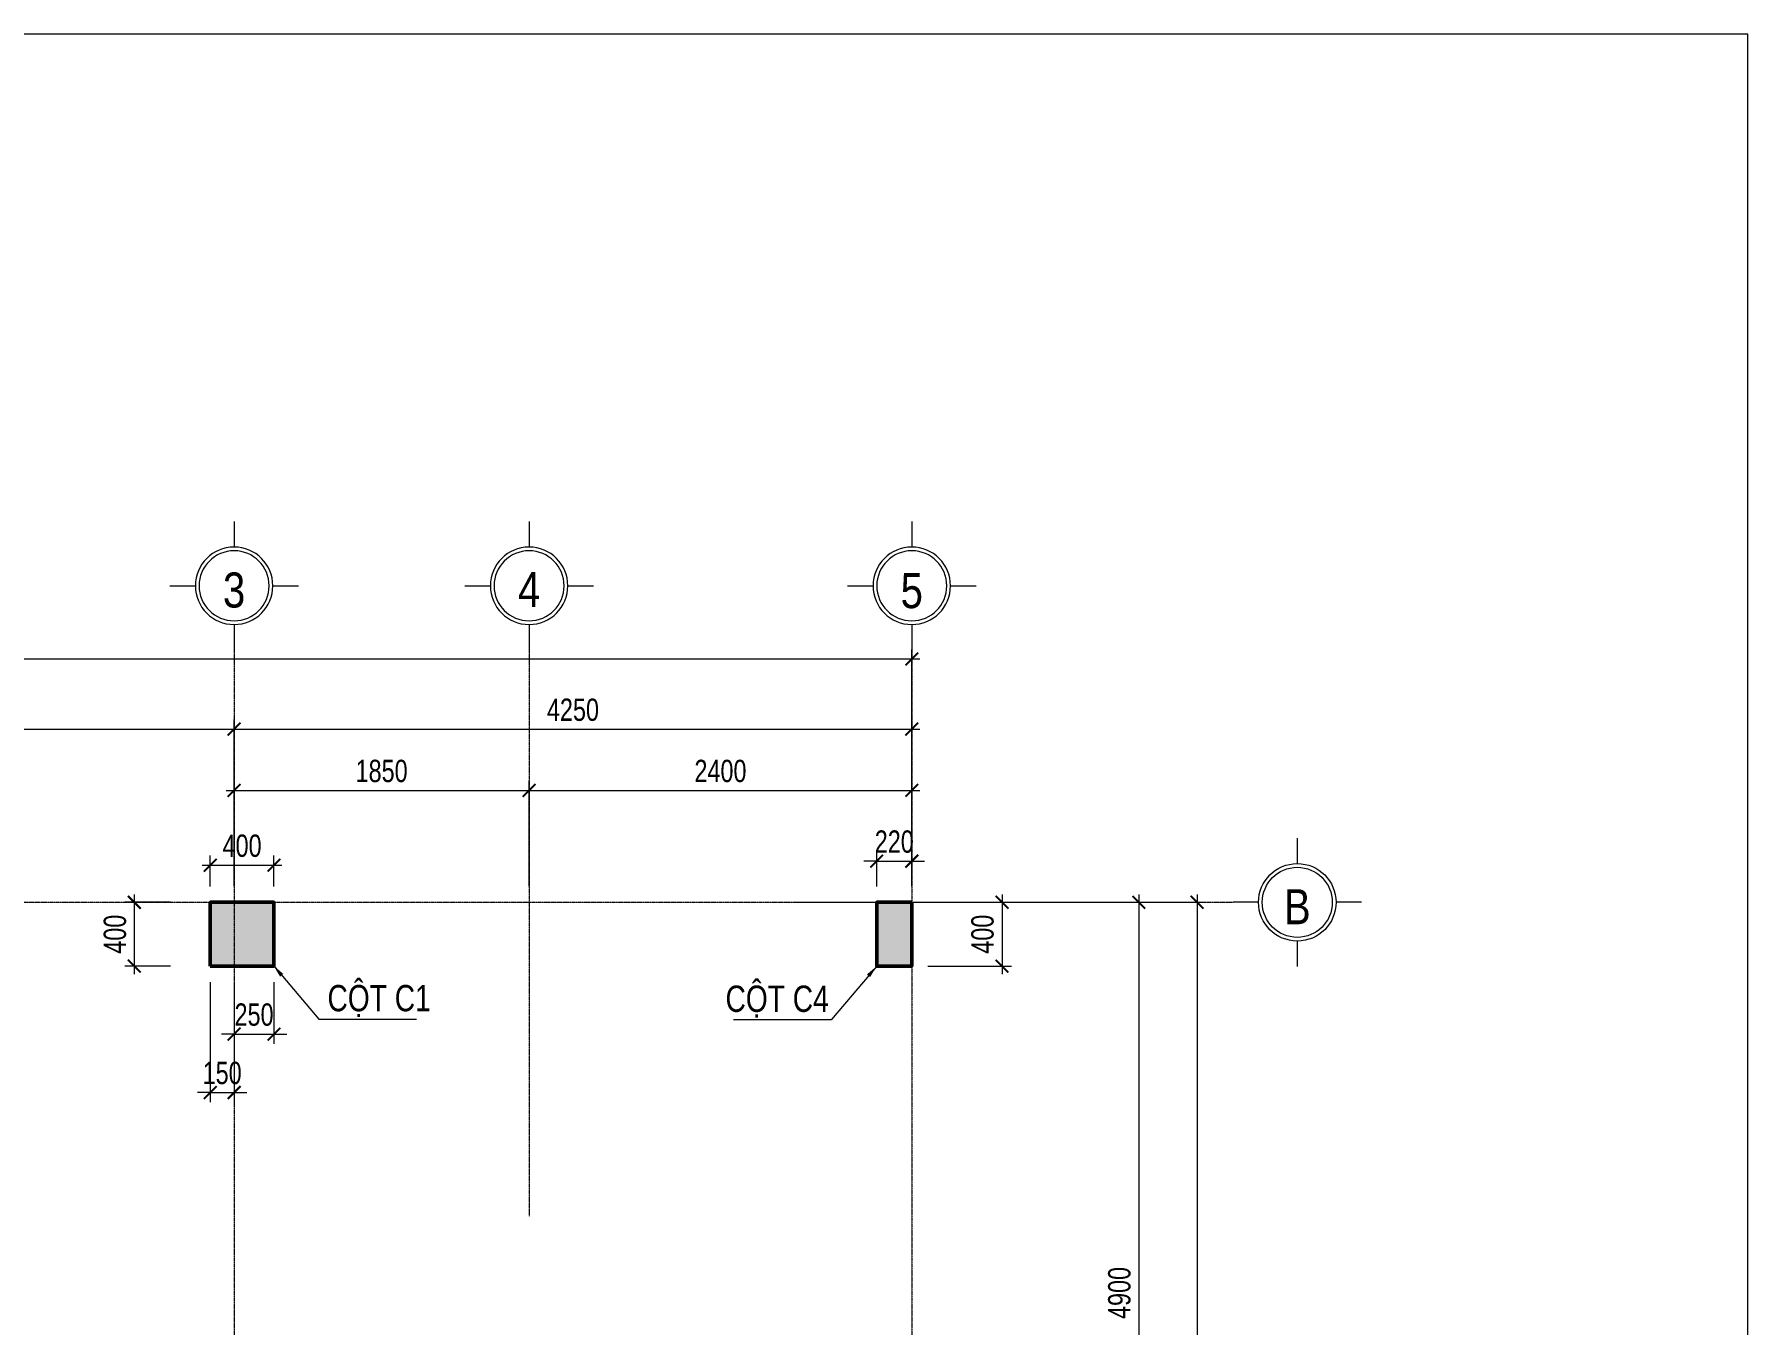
# Model space of a CAD drawing. Extents: x -165145 to 691808, y -202842 to 311040.
# Drawn here: x 681062 to 691808, y 166844 to 174938 of the extents above; entities that cross this region are included whole.
import ezdxf
from ezdxf.enums import TextEntityAlignment as Align

# ---------------------------------------------------------------- set-up
doc = ezdxf.new("R2010")
doc.units = 0
doc.header["$LTSCALE"] = 10
doc.header["$MEASUREMENT"] = 0
doc.linetypes.add('HIDDEN', pattern=[2.3807, 1.587, -0.7937])
doc.linetypes.add('TIM', pattern=[26.01, 10, -3, 0.01, -3, 10])
doc.layers.get('0').update_dxf_attribs({"linetype": 'CONTINUOUS'})
doc.layers.get('Defpoints').update_dxf_attribs({"color": 5, "linetype": 'CONTINUOUS'})
for name, color, linetype, lineweight in [('DIM', 8, 'CONTINUOUS', 13), ('GE_KC_NETKHUAT', 9, 'HIDDEN', 20), ('KHUNG', 9, 'CONTINUOUS', 13), ('TEXT', 4, 'CONTINUOUS', 20), ('TRUC', 251, 'TIM', 5), ('wall', 7, 'CONTINUOUS', 50)]:
    doc.layers.add(name, color=color, linetype=linetype, lineweight=lineweight)
for name, color, linetype in [('KCS_BORDER', 3, 'CONTINUOUS'), ('KCS_DIM', 1, 'CONTINUOUS'), ('KCS_TEXT', 2, 'CONTINUOUS')]:
    doc.layers.add(name, color=color, linetype=linetype)
doc.styles.add('KCS_BIGTEXT', font='arial.ttf', dxfattribs={"width": 0.75})
doc.styles.add('KCS_SMTEXT', font='arial.ttf', dxfattribs={"width": 0.7})
doc.styles.add('STYLE1', font='')
doc.styles.add('VNARIALH', font='', dxfattribs={"width": 0.75})
doc.styles.add('VnArialNarrowH', font='')
doc.styles.get('STYLE1').set_extended_font_data('.VnAvantH')
doc.styles.get('VNARIALH').set_extended_font_data('.VnArialH')
doc.styles.get('VnArialNarrowH').set_extended_font_data('.VnArial NarrowH')
doc.dimstyles.new('KCS_DIM50', dxfattribs={"dimscale": 50, "dimtxt": 2.5, "dimasz": 1.6, "dimexe": 1.2, "dimexo": 0, "dimgap": 1, "dimtad": 1, "dimdec": 0, "dimzin": 0, "dimdsep": 46, "dimtxsty": 'KCS_SMTEXT', "dimblk": 'ARCHTICK', "dimcen": 0, "dimdle": 1, "dimclrd": 256, "dimclre": 256, "dimclrt": 2, "dimadec": 0, "dimazin": 0, "dimtfac": 1, "dimtdec": 0, "dimtix": 1, "dimtmove": 2, "dimatfit": 3, "dimfxl": 1, "dimtolj": 1, "dimtzin": 0, "dimarcsym": 0})
pattern_1 = [(50, (-826551.916, 121644.1413), (7.172601826, -0.62752135), [0.75, -8.25]), (355, (-826551.916, 121644.141), (-1.387513336, 7.521921337), [0.6, -6.6]), (100.4514, (-826551.318, 121644.089), (5.785093817, 6.89439542), [0.6374019, -7.01142112]), (46.1842, (-826551.916, 121646.141), (10.67241049, -1.65519014), [1.125, -12.375]), (96.6356, (-826551.026, 121646.003), (9.34662706, 9.74117871), [0.95610288, -10.51713]), (351.1842, (-826551.916, 121646.141), (9.34661945, 9.74118601), [0.9, -9.9]), (21, (-826550.916, 121645.6413), (5.96907052, -4.026188907), [0.75, -8.25]), (326, (-826550.916, 121645.641), (2.43315332, 7.25150045), [0.6, -6.6]), (71.4514, (-826550.418, 121645.306), (8.402226286, 3.225304967), [0.6374019, -7.01142112]), (37.5, (-826551.9158, 121644.1413), (0.121598553, 3.328938538), [0, -6.52, 0, -6.7, 0, -6.625]), (7.5, (-826551.9158, 121644.1413), (2.630695374, 3.944117119), [0, -3.82, 0, -6.37, 0, -2.525]), (327.5, (-826554.1458, 121644.1413), (5.338224362, -0.225548717), [0, -2.5, 0, -7.8, 0, -10.35]), (317.5, (-826555.1458, 121644.1413), (5.831861693, 1.001049823), [0, -3.25, 0, -5.18, 0, -7.35])]

# ---------------------------------------------------------------- blocks, each defined once
blk = doc.blocks.new('_ArchTick')
at = {"color": 0, "linetype": 'ByBlock', "const_width": 0.15}
blk.add_lwpolyline([(-0.5, -0.5), (0.5, 0.5)], dxfattribs=at)
blk = doc.blocks.new('*D564')
at = {"layer": 'Defpoints', "color": 0, "ltscale": 0.05, "transparency": 16777216}
for p in [(1458896, -227612), (1460779, -232512), (1461156, -232512)]:
    blk.add_point(p, dxfattribs=at)
at = {"layer": 'KCS_DIM', "color": 1, "lineweight": -2, "ltscale": 0.05, "transparency": 16777216}
for p, q in [((1461156, -227562), (1461156, -232562)), ((1458996, -227612), (1461216, -227612)), ((1460879, -232512), (1461216, -232512))]:
    blk.add_line(p, q, dxfattribs=at)
at = {"layer": 'KCS_DIM', "color": 1, "lineweight": -2, "ltscale": 0.05, "transparency": 16777216, "xscale": 80, "yscale": 80, "zscale": 80}
for p, rotation in [((1461156, -227612), 90), ((1461156, -232512), 270)]:
    blk.add_blockref('_ArchTick', p, dxfattribs=dict(at, rotation=rotation))
at = {"layer": 'KCS_DIM', "color": 2, "ltscale": 0.05, "transparency": 16777216, "insert": (1461034, -230062), "char_height": 140, "attachment_point": 5, "rotation": 90, "style": 'KCS_BIGTEXT'}
blk.add_mtext('\\A1;4900', dxfattribs=at)
blk = doc.blocks.new('*D565')
at = {"layer": 'Defpoints', "color": 0, "ltscale": 0.05, "transparency": 16777216}
for p in [(1459838, -227612), (1460734, -234612), (1461521, -234612)]:
    blk.add_point(p, dxfattribs=at)
at = {"layer": 'KCS_DIM', "color": 1, "lineweight": -2, "ltscale": 0.05, "transparency": 16777216}
for p, q in [((1461521, -227562), (1461521, -234662)), ((1459938, -227612), (1461581, -227612)), ((1460834, -234612), (1461581, -234612))]:
    blk.add_line(p, q, dxfattribs=at)
at = {"layer": 'KCS_DIM', "color": 1, "lineweight": -2, "ltscale": 0.05, "transparency": 16777216, "xscale": 80, "yscale": 80, "zscale": 80}
for p, rotation in [((1461521, -227612), 90), ((1461521, -234612), 270)]:
    blk.add_blockref('_ArchTick', p, dxfattribs=dict(at, rotation=rotation))
at = {"layer": 'KCS_DIM', "color": 2, "ltscale": 0.05, "transparency": 16777216, "insert": (1461399, -231112), "char_height": 140, "attachment_point": 5, "rotation": 90, "style": 'KCS_BIGTEXT'}
blk.add_mtext('\\A1;7000', dxfattribs=at)
blk = doc.blocks.new('tentruc')
at = {"layer": 'DIM'}
for p, q in [((0, 311), (0, 516)), ((-516, 0), (-311, 0)), ((-516, 0), (-311, 0)), ((311, 0), (516, 0)), ((311, 0), (516, 0)), ((0, -516), (0, -311))]:
    blk.add_line(p, q, dxfattribs=at)
at = {"layer": 'DIM', "ltscale": 0.5}
blk.add_circle((0, 0), 311, dxfattribs=at)
at = {"layer": 'DIM'}
blk.add_circle((0, 0), 281, dxfattribs=at)
at = {"layer": 'DIM', "color": 7, "linetype": 'ByBlock', "ltscale": 0.5, "style": 'VNARIALH', "width": 1.1}
blk.add_attdef('A', text='', height=281, dxfattribs=at).set_placement((0, -107), align=Align.CENTER)
blk = doc.blocks.new('*D572')
at = {"layer": 'Defpoints', "color": 0, "ltscale": 0.05, "transparency": 16777216}
for p in [(1455482, -226526), (1450182, -227612), (1455482, -227612)]:
    blk.add_point(p, dxfattribs=at)
at = {"layer": 'KCS_DIM', "color": 1, "lineweight": -2, "ltscale": 0.05, "transparency": 16777216}
for p, q in [((1450182, -227512), (1450182, -226466)), ((1455482, -227512), (1455482, -226466)), ((1450132, -226526), (1455532, -226526))]:
    blk.add_line(p, q, dxfattribs=at)
at = {"layer": 'KCS_DIM', "color": 1, "lineweight": -2, "ltscale": 0.05, "transparency": 16777216, "xscale": 80, "yscale": 80, "zscale": 80, "rotation": 180}
blk.add_blockref('_ArchTick', (1450182, -226526), dxfattribs=at)
at = {"layer": 'KCS_DIM', "color": 1, "lineweight": -2, "ltscale": 0.05, "transparency": 16777216, "xscale": 80, "yscale": 80, "zscale": 80}
blk.add_blockref('_ArchTick', (1455482, -226526), dxfattribs=at)
at = {"layer": 'KCS_DIM', "color": 2, "ltscale": 0.05, "transparency": 16777216, "insert": (1452832, -226405), "char_height": 140, "attachment_point": 5, "style": 'KCS_BIGTEXT'}
blk.add_mtext('\\A1;5300', dxfattribs=at)
blk = doc.blocks.new('*D573')
at = {"layer": 'Defpoints', "color": 0, "ltscale": 0.05, "transparency": 16777216}
for p in [(1459732, -226526), (1455482, -227612), (1459732, -227612)]:
    blk.add_point(p, dxfattribs=at)
at = {"layer": 'KCS_DIM', "color": 1, "lineweight": -2, "ltscale": 0.05, "transparency": 16777216}
for p, q in [((1455482, -227512), (1455482, -226466)), ((1459732, -227512), (1459732, -226466)), ((1455432, -226526), (1459782, -226526))]:
    blk.add_line(p, q, dxfattribs=at)
at = {"layer": 'KCS_DIM', "color": 1, "lineweight": -2, "ltscale": 0.05, "transparency": 16777216, "xscale": 80, "yscale": 80, "zscale": 80, "rotation": 180}
blk.add_blockref('_ArchTick', (1455482, -226526), dxfattribs=at)
at = {"layer": 'KCS_DIM', "color": 1, "lineweight": -2, "ltscale": 0.05, "transparency": 16777216, "xscale": 80, "yscale": 80, "zscale": 80}
blk.add_blockref('_ArchTick', (1459732, -226526), dxfattribs=at)
at = {"layer": 'KCS_DIM', "color": 2, "ltscale": 0.05, "transparency": 16777216, "insert": (1457607, -226405), "char_height": 140, "attachment_point": 5, "style": 'KCS_BIGTEXT'}
blk.add_mtext('\\A1;4250', dxfattribs=at)
blk = doc.blocks.new('*D574')
at = {"layer": 'Defpoints', "color": 0, "ltscale": 0.05, "transparency": 16777216}
for p in [(1457332, -226910), (1455482, -227612), (1457332, -227612)]:
    blk.add_point(p, dxfattribs=at)
at = {"layer": 'KCS_DIM', "color": 1, "lineweight": -2, "ltscale": 0.05, "transparency": 16777216}
for p, q in [((1455432, -226910), (1457382, -226910)), ((1455482, -227512), (1455482, -226850)), ((1457332, -227512), (1457332, -226850))]:
    blk.add_line(p, q, dxfattribs=at)
at = {"layer": 'KCS_DIM', "color": 1, "lineweight": -2, "ltscale": 0.05, "transparency": 16777216, "xscale": 80, "yscale": 80, "zscale": 80, "rotation": 180}
blk.add_blockref('_ArchTick', (1455482, -226910), dxfattribs=at)
at = {"layer": 'KCS_DIM', "color": 1, "lineweight": -2, "ltscale": 0.05, "transparency": 16777216, "xscale": 80, "yscale": 80, "zscale": 80}
blk.add_blockref('_ArchTick', (1457332, -226910), dxfattribs=at)
at = {"layer": 'KCS_DIM', "color": 2, "ltscale": 0.05, "transparency": 16777216, "insert": (1456407, -226789), "char_height": 140, "attachment_point": 5, "style": 'KCS_BIGTEXT'}
blk.add_mtext('\\A1;1850', dxfattribs=at)
blk = doc.blocks.new('*D575')
at = {"layer": 'Defpoints', "color": 0, "ltscale": 0.05, "transparency": 16777216}
for p in [(1459732, -226910), (1457332, -227612), (1459732, -227612)]:
    blk.add_point(p, dxfattribs=at)
at = {"layer": 'KCS_DIM', "color": 1, "lineweight": -2, "ltscale": 0.05, "transparency": 16777216}
for p, q in [((1457282, -226910), (1459782, -226910)), ((1457332, -227512), (1457332, -226850)), ((1459732, -227512), (1459732, -226850))]:
    blk.add_line(p, q, dxfattribs=at)
at = {"layer": 'KCS_DIM', "color": 1, "lineweight": -2, "ltscale": 0.05, "transparency": 16777216, "xscale": 80, "yscale": 80, "zscale": 80, "rotation": 180}
blk.add_blockref('_ArchTick', (1457332, -226910), dxfattribs=at)
at = {"layer": 'KCS_DIM', "color": 1, "lineweight": -2, "ltscale": 0.05, "transparency": 16777216, "xscale": 80, "yscale": 80, "zscale": 80}
blk.add_blockref('_ArchTick', (1459732, -226910), dxfattribs=at)
at = {"layer": 'KCS_DIM', "color": 2, "ltscale": 0.05, "transparency": 16777216, "insert": (1458532, -226789), "char_height": 140, "attachment_point": 5, "style": 'KCS_BIGTEXT'}
blk.add_mtext('\\A1;2400', dxfattribs=at)
blk = doc.blocks.new('*D576')
at = {"layer": 'Defpoints', "color": 0, "ltscale": 0.05, "transparency": 16777216}
for p in [(1459732, -226086), (1442232, -227612), (1459732, -227612)]:
    blk.add_point(p, dxfattribs=at)
at = {"layer": 'KCS_DIM', "color": 1, "lineweight": -2, "ltscale": 0.05, "transparency": 16777216}
for p, q in [((1442182, -226086), (1459782, -226086)), ((1442232, -227512), (1442232, -226026)), ((1459732, -227512), (1459732, -226026))]:
    blk.add_line(p, q, dxfattribs=at)
at = {"layer": 'KCS_DIM', "color": 1, "lineweight": -2, "ltscale": 0.05, "transparency": 16777216, "xscale": 80, "yscale": 80, "zscale": 80, "rotation": 180}
blk.add_blockref('_ArchTick', (1442232, -226086), dxfattribs=at)
at = {"layer": 'KCS_DIM', "color": 1, "lineweight": -2, "ltscale": 0.05, "transparency": 16777216, "xscale": 80, "yscale": 80, "zscale": 80}
blk.add_blockref('_ArchTick', (1459732, -226086), dxfattribs=at)
at = {"layer": 'KCS_DIM', "color": 2, "ltscale": 0.05, "transparency": 16777216, "insert": (1450982, -225964), "char_height": 140, "attachment_point": 5, "style": 'KCS_BIGTEXT'}
blk.add_mtext('\\A1;17500', dxfattribs=at)
blk = doc.blocks.new('*D596')
at = {"layer": 'Defpoints', "color": 0, "transparency": 16777216}
for p in [(1459732, -227612), (1459732, -228012), (1460298, -228012)]:
    blk.add_point(p, dxfattribs=at)
at = {"layer": 'KCS_DIM', "color": 1, "lineweight": -2, "transparency": 16777216}
for p, q in [((1460298, -227562), (1460298, -228062)), ((1459832, -227612), (1460358, -227612)), ((1459832, -228012), (1460358, -228012))]:
    blk.add_line(p, q, dxfattribs=at)
at = {"layer": 'KCS_DIM', "color": 1, "lineweight": -2, "transparency": 16777216, "xscale": 80, "yscale": 80, "zscale": 80}
for p, rotation in [((1460298, -227612), 90), ((1460298, -228012), 270)]:
    blk.add_blockref('_ArchTick', p, dxfattribs=dict(at, rotation=rotation))
at = {"layer": 'KCS_DIM', "color": 2, "transparency": 16777216, "insert": (1460176, -227812), "char_height": 140, "attachment_point": 5, "rotation": 90, "style": 'KCS_BIGTEXT'}
blk.add_mtext('\\A1;400', dxfattribs=at)
blk = doc.blocks.new('*D602')
at = {"layer": 'Defpoints', "color": 0, "transparency": 16777216}
for p in [(1455182, -227612), (1454856, -228012), (1455182, -228012)]:
    blk.add_point(p, dxfattribs=at)
at = {"layer": 'KCS_DIM', "color": 1, "lineweight": -2, "transparency": 16777216}
for p, q in [((1454856, -227562), (1454856, -228062)), ((1455082, -227612), (1454796, -227612)), ((1455082, -228012), (1454796, -228012))]:
    blk.add_line(p, q, dxfattribs=at)
at = {"layer": 'KCS_DIM', "color": 1, "lineweight": -2, "transparency": 16777216, "xscale": 80, "yscale": 80, "zscale": 80}
for p, rotation in [((1454856, -227612), 90), ((1454856, -228012), 270)]:
    blk.add_blockref('_ArchTick', p, dxfattribs=dict(at, rotation=rotation))
at = {"layer": 'KCS_DIM', "color": 2, "transparency": 16777216, "insert": (1454735, -227812), "char_height": 140, "attachment_point": 5, "rotation": 90, "style": 'KCS_BIGTEXT'}
blk.add_mtext('\\A1;400', dxfattribs=at)
blk = doc.blocks.new('*D608')
at = {"layer": 'Defpoints', "color": 0, "ltscale": 0.7, "transparency": 16777216}
for p in [(1459732, -227354), (1459512, -227612), (1459732, -227612)]:
    blk.add_point(p, dxfattribs=at)
at = {"layer": 'KCS_DIM', "color": 1, "lineweight": -2, "ltscale": 0.7, "transparency": 16777216}
for p, q in [((1459512, -227354), (1459432, -227354)), ((1459512, -227512), (1459512, -227294)), ((1459512, -227354), (1459732, -227354)), ((1459732, -227512), (1459732, -227294)), ((1459732, -227354), (1459812, -227354))]:
    blk.add_line(p, q, dxfattribs=at)
at = {"layer": 'KCS_DIM', "color": 1, "lineweight": -2, "ltscale": 0.7, "transparency": 16777216, "xscale": 80, "yscale": 80, "zscale": 80}
blk.add_blockref('_ArchTick', (1459512, -227354), dxfattribs=at)
at = {"layer": 'KCS_DIM', "color": 1, "lineweight": -2, "ltscale": 0.7, "transparency": 16777216, "xscale": 80, "yscale": 80, "zscale": 80, "rotation": 180}
blk.add_blockref('_ArchTick', (1459732, -227354), dxfattribs=at)
at = {"layer": 'KCS_DIM', "color": 2, "ltscale": 0.7, "transparency": 16777216, "insert": (1459622, -227232), "char_height": 140, "attachment_point": 5, "style": 'KCS_BIGTEXT'}
blk.add_mtext('\\A1;220', dxfattribs=at)
blk = doc.blocks.new('*D611')
at = {"layer": 'Defpoints', "color": 0, "transparency": 16777216}
for p in [(1455732, -227379), (1455332, -227612), (1455732, -227612)]:
    blk.add_point(p, dxfattribs=at)
at = {"layer": 'KCS_DIM', "color": 1, "lineweight": -2, "transparency": 16777216}
for p, q in [((1455332, -227512), (1455332, -227319)), ((1455732, -227512), (1455732, -227319)), ((1455282, -227379), (1455782, -227379))]:
    blk.add_line(p, q, dxfattribs=at)
at = {"layer": 'KCS_DIM', "color": 1, "lineweight": -2, "transparency": 16777216, "xscale": 80, "yscale": 80, "zscale": 80, "rotation": 180}
blk.add_blockref('_ArchTick', (1455332, -227379), dxfattribs=at)
at = {"layer": 'KCS_DIM', "color": 1, "lineweight": -2, "transparency": 16777216, "xscale": 80, "yscale": 80, "zscale": 80}
blk.add_blockref('_ArchTick', (1455732, -227379), dxfattribs=at)
at = {"layer": 'KCS_DIM', "color": 2, "transparency": 16777216, "insert": (1455532, -227258), "char_height": 140, "attachment_point": 5, "style": 'KCS_BIGTEXT'}
blk.add_mtext('\\A1;400', dxfattribs=at)
blk = doc.blocks.new('*D612')
at = {"layer": 'Defpoints', "color": 0, "transparency": 16777216}
for p in [(1455482, -228012), (1455732, -228012), (1455732, -228439)]:
    blk.add_point(p, dxfattribs=at)
at = {"layer": 'KCS_DIM', "color": 1, "lineweight": -2, "transparency": 16777216}
for p, q in [((1455482, -228112), (1455482, -228499)), ((1455732, -228112), (1455732, -228499)), ((1455482, -228439), (1455402, -228439)), ((1455482, -228439), (1455732, -228439)), ((1455732, -228439), (1455812, -228439))]:
    blk.add_line(p, q, dxfattribs=at)
at = {"layer": 'KCS_DIM', "color": 1, "lineweight": -2, "transparency": 16777216, "xscale": 80, "yscale": 80, "zscale": 80}
blk.add_blockref('_ArchTick', (1455482, -228439), dxfattribs=at)
at = {"layer": 'KCS_DIM', "color": 1, "lineweight": -2, "transparency": 16777216, "xscale": 80, "yscale": 80, "zscale": 80, "rotation": 180}
blk.add_blockref('_ArchTick', (1455732, -228439), dxfattribs=at)
at = {"layer": 'KCS_DIM', "color": 2, "transparency": 16777216, "insert": (1455607, -228317), "char_height": 140, "attachment_point": 5, "style": 'KCS_BIGTEXT'}
blk.add_mtext('\\A1;250', dxfattribs=at)
blk = doc.blocks.new('*D613')
at = {"layer": 'Defpoints', "color": 0, "transparency": 16777216}
for p in [(1455332, -228012), (1455482, -228012), (1455482, -228805)]:
    blk.add_point(p, dxfattribs=at)
at = {"layer": 'KCS_DIM', "color": 1, "lineweight": -2, "transparency": 16777216}
for p, q in [((1455332, -228112), (1455332, -228865)), ((1455482, -228112), (1455482, -228865)), ((1455332, -228805), (1455252, -228805)), ((1455332, -228805), (1455482, -228805)), ((1455482, -228805), (1455562, -228805))]:
    blk.add_line(p, q, dxfattribs=at)
at = {"layer": 'KCS_DIM', "color": 1, "lineweight": -2, "transparency": 16777216, "xscale": 80, "yscale": 80, "zscale": 80}
blk.add_blockref('_ArchTick', (1455332, -228805), dxfattribs=at)
at = {"layer": 'KCS_DIM', "color": 1, "lineweight": -2, "transparency": 16777216, "xscale": 80, "yscale": 80, "zscale": 80, "rotation": 180}
blk.add_blockref('_ArchTick', (1455482, -228805), dxfattribs=at)
at = {"layer": 'KCS_DIM', "color": 2, "transparency": 16777216, "insert": (1455407, -228683), "char_height": 140, "attachment_point": 5, "style": 'KCS_BIGTEXT'}
blk.add_mtext('\\A1;150', dxfattribs=at)
blk = doc.blocks.new('A$Ccffc6bf1')
at = {"layer": 'wall', "ltscale": 0.05}
h = blk.add_hatch(dxfattribs=at)
h.set_pattern_fill('AR-CONC', color=256, style=0)
h.set_pattern_definition(pattern_1)
h.paths.add_polyline_path([(109557.5, 15555.9), (109157.5, 15555.9), (109157.5, 15155.9), (109557.5, 15155.9)])
h = blk.add_hatch(dxfattribs=at)
h.set_pattern_fill('AR-CONC', color=256, style=0)
h.set_pattern_definition(pattern_1)
h.paths.add_polyline_path([(109557.5, 15555.9), (109157.5, 15555.9), (109157.5, 15155.9), (109557.5, 15155.9)])
h = blk.add_hatch(dxfattribs=at)
h.set_pattern_fill('AR-CONC', color=256, angle=180, style=0)
h.set_pattern_definition([(230, (1055103.189, -151711.0845), (-7.172601826, 0.62752135), [0.75, -8.25]), (175, (1055103.189, -151711.0845), (1.387513336, -7.521921337), [0.6, -6.6]), (280.4514, (1055102.5914, -151711.032), (-5.785093817, -6.89439542), [0.6374019, -7.01142112]), (226.1842, (1055103.189, -151713.0845), (-10.67241049, 1.65519014), [1.125, -12.375]), (276.6356, (1055102.3, -151712.947), (-9.34662706, -9.74117871), [0.95610288, -10.51713]), (171.1842, (1055103.189, -151713.084), (-9.34661945, -9.74118601), [0.9, -9.9]), (201, (1055102.189, -151712.5845), (-5.96907052, 4.026188907), [0.75, -8.25]), (146, (1055102.189, -151712.5845), (-2.43315332, -7.25150045), [0.6, -6.6]), (251.4514, (1055101.692, -151712.249), (-8.402226286, -3.225304967), [0.6374019, -7.01142112]), (217.5, (1055103.189, -151711.0845), (-0.121598553, -3.328938538), [0, -6.52, 0, -6.7, 0, -6.625]), (187.5, (1055103.189, -151711.0845), (-2.630695374, -3.944117119), [0, -3.82, 0, -6.37, 0, -2.525]), (147.5, (1055105.419, -151711.0845), (-5.338224362, 0.225548717), [0, -2.5, 0, -7.8, 0, -10.35]), (137.5, (1055106.419, -151711.0845), (-5.831861693, -1.001049823), [0, -3.25, 0, -5.18, 0, -7.35])])
h.paths.add_polyline_path([(113337.5, 15155.9), (113557.5, 15155.9), (113557.5, 15555.9), (113337.5, 15555.9)])
at = {"layer": 'KHUNG', "color": 7}
blk.add_lwpolyline([(89100, 0), (118800, 0), (118800, 21000), (89100, 21000)], close=True, dxfattribs=at)
at = {"layer": 'TRUC', "ltscale": 0.05}
for p, q in [((109307.5, 17138.3), (109307.5, 6705.8)), ((111157.5, 17138.3), (111157.5, 13586.8)), ((113557.5, 17138.3), (113557.5, 6705.8)), ((94347.7, 15555.9), (115572.1, 15555.9))]:
    blk.add_line(p, q, dxfattribs=at)
at = {"layer": 'wall', "ltscale": 0.05}
for points in [[(109157.5, 15155.9), (109557.5, 15155.9), (109557.5, 15555.9), (109157.5, 15555.9)], [(109157.5, 15155.9), (109557.5, 15155.9), (109557.5, 15555.9), (109157.5, 15555.9)], [(113557.5, 15555.9), (113337.5, 15555.9), (113337.5, 15155.9), (113557.5, 15155.9)]]:
    blk.add_lwpolyline(points, close=True, dxfattribs=at)
at = {"layer": 'TEXT'}
ref = blk.add_blockref('tentruc', (109307.5, 17541.2), dxfattribs=dict(at, xscale=-0.78125, yscale=0.78125, zscale=0.78125, rotation=180))
ref.add_attrib('A', '3', dxfattribs={"color": 7, "linetype": 'ByBlock', "ltscale": 0.5, "height": 219.7, "style": 'VnArialNarrowH'}).set_placement((109307.5, 17404.8), align=Align.CENTER)
ref = blk.add_blockref('tentruc', (111157.5, 17541.2), dxfattribs=dict(at, xscale=-0.78125, yscale=0.78125, zscale=0.78125, rotation=180))
ref.add_attrib('A', '4', dxfattribs={"color": 7, "linetype": 'ByBlock', "ltscale": 0.5, "height": 219.7, "style": 'VnArialNarrowH'}).set_placement((111157.5, 17407.8), align=Align.CENTER)
ref = blk.add_blockref('tentruc', (113557.5, 17541.2), dxfattribs=dict(at, xscale=-0.78125, yscale=0.78125, zscale=0.78125, rotation=180))
ref.add_attrib('A', '5', dxfattribs={"color": 7, "linetype": 'ByBlock', "ltscale": 0.5, "height": 219.7, "style": 'VnArialNarrowH'}).set_placement((113557.5, 17401.1), align=Align.CENTER)
ref = blk.add_blockref('tentruc', (115975.1, 15555.9), dxfattribs=dict(at, xscale=0.78125, yscale=0.78125, zscale=0.78125, rotation=180))
ref.add_attrib('A', 'B', dxfattribs={"color": 7, "linetype": 'ByBlock', "ltscale": 0.5, "height": 219.7, "style": 'VnArialNarrowH'}).set_placement((115975.1, 15418.6), align=Align.CENTER)
at = {"layer": 'KCS_TEXT', "ltscale": 0.05, "style": 'STYLE1', "width": 0.8}
for s, p in [('CỘT C1  ', (110638.6, 14872.6)), ('CỘT C4  ', (113134.8, 14868.8))]:
    blk.add_text(s, height=165, dxfattribs=at).set_placement(p, align=Align.RIGHT)
at = {"layer": 'KCS_DIM', "ltscale": 0.05}
for base, p1, p2, picture, middle in [((113557.5, 17082), (96057.5, 15555.9), (113557.5, 15555.9), '*D576', (104807.5, 17203.5)), ((109307.5, 16641.6), (104007.5, 15555.9), (109307.5, 15555.9), '*D572', (106657.5, 16763.2)), ((113557.5, 16641.6), (109307.5, 15555.9), (113557.5, 15555.9), '*D573', (111432.5, 16763.1)), ((111157.5, 16257.5), (109307.5, 15555.9), (111157.5, 15555.9), '*D574', (110232.5, 16379)), ((113557.5, 16257.5), (111157.5, 15555.9), (113557.5, 15555.9), '*D575', (112357.5, 16379))]:
    dim = blk.add_linear_dim(base=base, p1=p1, p2=p2, dimstyle='KCS_DIM50', dxfattribs=at)
    dim.commit()
    dim.dimension.update_dxf_attribs({"geometry": picture, "text_midpoint": middle, "insert": (-1346174.3, 243168)})
at = {"layer": 'KCS_DIM', "ltscale": 0.7}
dim = blk.add_linear_dim(base=(113557.5, 15814.1), p1=(113337.5, 15555.9), p2=(113557.5, 15555.9), dimstyle='KCS_DIM50', dxfattribs=at)
dim.commit()
dim.dimension.update_dxf_attribs({"geometry": '*D608', "text_midpoint": (113447.5, 15935.6), "insert": (-1346174.3, 243168)})
at = {"layer": 'KCS_DIM'}
for base, p1, p2, picture, middle in [((109557.5, 15788.5), (109157.5, 15555.9), (109557.5, 15555.9), '*D611', (109357.5, 15910)), ((109307.5, 14363), (109157.5, 15155.9), (109307.5, 15155.9), '*D613', (109232.5, 14484.5)), ((109557.5, 14729), (109307.5, 15155.9), (109557.5, 15155.9), '*D612', (109432.5, 14850.5))]:
    dim = blk.add_linear_dim(base=base, p1=p1, p2=p2, dimstyle='KCS_DIM50', dxfattribs=at)
    dim.commit()
    dim.dimension.update_dxf_attribs({"geometry": picture, "text_midpoint": middle, "insert": (-1346174.3, 243168)})
for base, p1, p2, picture, middle in [((108682, 15156), (109007.5, 15556), (109007.5, 15156), '*D602', (108560.5, 15356)), ((114123.5, 15156), (113557.5, 15555.9), (113557.5, 15156), '*D596', (114002, 15355.9))]:
    dim = blk.add_linear_dim(base=base, p1=p1, p2=p2, angle=90, dimstyle='KCS_DIM50', dxfattribs=at)
    dim.commit()
    dim.dimension.update_dxf_attribs({"geometry": picture, "text_midpoint": middle, "insert": (-1346174.3, 243168)})
at = {"layer": 'KCS_DIM', "ltscale": 0.05}
for base, p1, p2, picture, middle in [((114981.4, 10655.9), (112722.1, 15555.9), (114604.7, 10655.9), '*D564', (114860, 13105.9)), ((115346.4, 8555.9), (113663.6, 15555.9), (114560.1, 8555.9), '*D565', (115225, 12055.9))]:
    dim = blk.add_linear_dim(base=base, p1=p1, p2=p2, angle=90, dimstyle='KCS_DIM50', dxfattribs=at)
    dim.commit()
    dim.dimension.update_dxf_attribs({"geometry": picture, "text_midpoint": middle, "insert": (-1346174.3, 243168)})
at = {"layer": 'KCS_BORDER', "ltscale": 0.05}
for points in [[(109554.3, 15159.8), (109839, 14822.8), (110452, 14822.8)], [(113337.5, 15155.9), (113052.9, 14818.9), (112439.9, 14818.9)]]:
    blk.add_leader(points, dimstyle='KCS_DIM50', override={"dimgap": 25, "dimtad": 0}, dxfattribs=at)

msp = doc.modelspace()

# ---------------------------------------------------------------- block references
at = {"layer": 'GE_KC_NETKHUAT'}
msp.add_blockref('A$Ccffc6bf1', (573008.10219, 153937.66595), dxfattribs=at)

doc.saveas('drawing.dxf')
